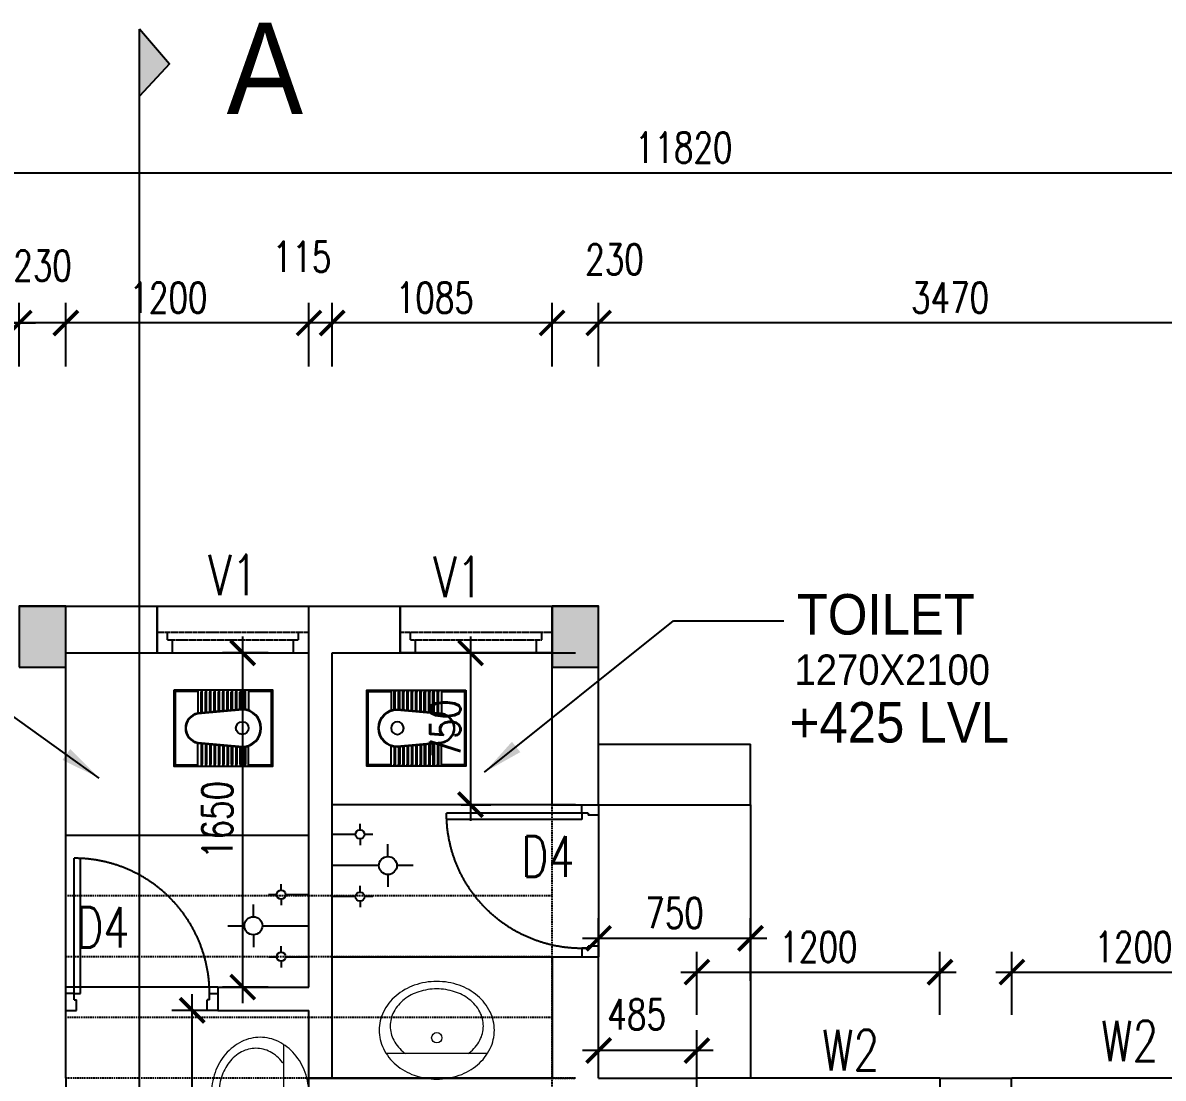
# Model space of a CAD drawing. Header units: millimetres. Extents: x 12977220 to 13113408, y -169657 to -55898.
# Drawn here: x 12982771 to 12988401, y -77145 to -71935 of the extents above; entities that cross this region are included whole.
import ezdxf

# ---------------------------------------------------------------- set-up
doc = ezdxf.new("R2010")
doc.units = ezdxf.units.MM
doc.header["$LTSCALE"] = 3
doc.header["$PDMODE"] = 66
doc.linetypes.add('CENTER2', pattern=[1.125, 0.75, -0.125, 0.125, -0.125])
doc.linetypes.add('HIDDEN', pattern=[0.375, 0.25, -0.125])
doc.layers.add('C4', color=210, linetype='Continuous', lineweight=25)
doc.layers.add('Furnitures', color=8, linetype='Continuous', lineweight=5)
for name, color, linetype in [('CENTER', 40, 'CENTER2'), ('COLUMN NEW', 112, 'Continuous'), ('DIM', 9, 'Continuous'), ('door', 151, 'Continuous'), ('J Text', 6, 'Continuous'), ('Sani', 8, 'Continuous'), ('text', 33, 'Continuous'), ('WAL', 4, 'Continuous'), ('WALL', 7, 'Continuous'), ('WIN', 5, 'Continuous')]:
    doc.layers.add(name, color=color, linetype=linetype)
doc.styles.add('m', font='MICROSS.TTF', dxfattribs={"width": 0.9, "height": 350})
doc.styles.add('RS3', font='romans.shx', dxfattribs={"width": 0.75, "height": 150})
doc.styles.get("Standard").update_dxf_attribs({"font": 'ARIALBD.TTF', "height": 4.5})
doc.dimstyles.new('ISO-25', dxfattribs={"dimtxt": 2.5, "dimasz": 2.5, "dimexe": 1.25, "dimexo": 0.625, "dimtad": 1, "dimtxsty": 'Standard', "dimcen": 2.5, "dimadec": 0, "dimazin": 0, "dimtfac": 1, "dimtmove": 0, "dimatfit": 3, "dimfxl": 1, "dimarcsym": 0})

# ---------------------------------------------------------------- blocks, each defined once
blk = doc.blocks.new('_ARCHTICK')
at = {"color": 0, "linetype": 'ByBlock', "const_width": 0.15}
blk.add_lwpolyline([(-0.5, -0.5), (0.5, 0.5)], dxfattribs=at)
blk = doc.blocks.new('*D20')
at = {"layer": 'Defpoints', "color": 0, "transparency": 16777216}
for p in [(12985383.8, -73416.6), (12985383.8, -73631.3), (12985613.8, -73631.3)]:
    blk.add_point(p, dxfattribs=at)
at = {"layer": 'DIM', "color": 8, "lineweight": -2, "transparency": 16777216}
for p, q in [((12985383.8, -73631.3), (12985383.8, -73316.6)), ((12985613.8, -73631.3), (12985613.8, -73316.6)), ((12985693.8, -73416.6), (12985303.8, -73416.6))]:
    blk.add_line(p, q, dxfattribs=at)
at = {"layer": 'DIM', "color": 8, "lineweight": -2, "transparency": 16777216, "xscale": 120, "yscale": 120, "zscale": 120, "rotation": 180}
blk.add_blockref('_ARCHTICK', (12985383.8, -73416.6), dxfattribs=at)
at = {"layer": 'DIM', "color": 8, "lineweight": -2, "transparency": 16777216, "xscale": 120, "yscale": 120, "zscale": 120}
blk.add_blockref('_ARCHTICK', (12985613.8, -73416.6), dxfattribs=at)
at = {"layer": 'DIM', "color": 6, "transparency": 16777216, "insert": (12985692.2, -73102.6), "char_height": 150, "attachment_point": 5, "style": 'RS3'}
blk.add_mtext('230', dxfattribs=at)
blk = doc.blocks.new('*D21')
at = {"layer": 'Defpoints', "color": 0, "transparency": 16777216}
for p in [(12991943.8, -72675.6), (12980123.8, -73129.1), (12991943.8, -73129.1)]:
    blk.add_point(p, dxfattribs=at)
at = {"layer": 'DIM', "color": 8, "lineweight": -2, "transparency": 16777216}
for p, q in [((12980123.8, -73129.1), (12980123.8, -72575.6)), ((12991943.8, -73129.1), (12991943.8, -72575.6)), ((12980043.8, -72675.6), (12992023.8, -72675.6))]:
    blk.add_line(p, q, dxfattribs=at)
at = {"layer": 'DIM', "color": 8, "lineweight": -2, "transparency": 16777216, "xscale": 120, "yscale": 120, "zscale": 120, "rotation": 180}
blk.add_blockref('_ARCHTICK', (12980123.8, -72675.6), dxfattribs=at)
at = {"layer": 'DIM', "color": 8, "lineweight": -2, "transparency": 16777216, "xscale": 120, "yscale": 120, "zscale": 120}
blk.add_blockref('_ARCHTICK', (12991943.8, -72675.6), dxfattribs=at)
at = {"layer": 'DIM', "color": 6, "transparency": 16777216, "insert": (12986033.8, -72550.6), "char_height": 150, "attachment_point": 5, "style": 'RS3'}
blk.add_mtext('11820', dxfattribs=at)
blk = doc.blocks.new('*D22')
at = {"layer": 'Defpoints', "color": 0, "transparency": 16777216}
for p in [(12982753.8, -73416.6), (12982753.8, -73631.3), (12982983.8, -73631.3)]:
    blk.add_point(p, dxfattribs=at)
at = {"layer": 'DIM', "color": 8, "lineweight": -2, "transparency": 16777216}
for p, q in [((12982753.8, -73631.3), (12982753.8, -73316.6)), ((12982983.8, -73631.3), (12982983.8, -73316.6)), ((12983063.8, -73416.6), (12982673.8, -73416.6))]:
    blk.add_line(p, q, dxfattribs=at)
at = {"layer": 'DIM', "color": 8, "lineweight": -2, "transparency": 16777216, "xscale": 120, "yscale": 120, "zscale": 120, "rotation": 180}
blk.add_blockref('_ARCHTICK', (12982753.8, -73416.6), dxfattribs=at)
at = {"layer": 'DIM', "color": 8, "lineweight": -2, "transparency": 16777216, "xscale": 120, "yscale": 120, "zscale": 120}
blk.add_blockref('_ARCHTICK', (12982983.8, -73416.6), dxfattribs=at)
at = {"layer": 'DIM', "color": 6, "transparency": 16777216, "insert": (12982868.8, -73133.4), "char_height": 150, "attachment_point": 5, "style": 'RS3'}
blk.add_mtext('230', dxfattribs=at)
blk = doc.blocks.new('*D24')
at = {"layer": 'Defpoints', "color": 0, "transparency": 16777216}
for p in [(12980353.8, -73261.6), (12982753.8, -73416.6), (12982753.8, -73631.3)]:
    blk.add_point(p, dxfattribs=at)
at = {"layer": 'DIM', "color": 8, "lineweight": -2, "transparency": 16777216}
for p, q in [((12980353.8, -73261.6), (12980353.8, -73516.6)), ((12982753.8, -73631.3), (12982753.8, -73316.6)), ((12980273.8, -73416.6), (12982833.8, -73416.6))]:
    blk.add_line(p, q, dxfattribs=at)
at = {"layer": 'DIM', "color": 8, "lineweight": -2, "transparency": 16777216, "xscale": 120, "yscale": 120, "zscale": 120, "rotation": 180}
blk.add_blockref('_ARCHTICK', (12980353.8, -73416.6), dxfattribs=at)
at = {"layer": 'DIM', "color": 8, "lineweight": -2, "transparency": 16777216, "xscale": 120, "yscale": 120, "zscale": 120}
blk.add_blockref('_ARCHTICK', (12982753.8, -73416.6), dxfattribs=at)
at = {"layer": 'DIM', "color": 6, "transparency": 16777216, "insert": (12981553.8, -73291.6), "char_height": 150, "attachment_point": 5, "style": 'RS3'}
blk.add_mtext('2400', dxfattribs=at)
blk = doc.blocks.new('*D27')
at = {"layer": 'Defpoints', "color": 0, "transparency": 16777216}
for p in [(12985613.8, -73416.6), (12985613.8, -73631.3), (12989083.8, -73631.3)]:
    blk.add_point(p, dxfattribs=at)
at = {"layer": 'DIM', "color": 8, "lineweight": -2, "transparency": 16777216}
for p, q in [((12985613.8, -73631.3), (12985613.8, -73316.6)), ((12989083.8, -73631.3), (12989083.8, -73316.6)), ((12989163.8, -73416.6), (12985533.8, -73416.6))]:
    blk.add_line(p, q, dxfattribs=at)
at = {"layer": 'DIM', "color": 8, "lineweight": -2, "transparency": 16777216, "xscale": 120, "yscale": 120, "zscale": 120, "rotation": 180}
blk.add_blockref('_ARCHTICK', (12985613.8, -73416.6), dxfattribs=at)
at = {"layer": 'DIM', "color": 8, "lineweight": -2, "transparency": 16777216, "xscale": 120, "yscale": 120, "zscale": 120}
blk.add_blockref('_ARCHTICK', (12989083.8, -73416.6), dxfattribs=at)
at = {"layer": 'DIM', "color": 6, "transparency": 16777216, "insert": (12987348.8, -73291.6), "char_height": 150, "attachment_point": 5, "style": 'RS3'}
blk.add_mtext('3470', dxfattribs=at)
blk = doc.blocks.new('s')
at = {"layer": 'Sani'}
for p, q in [((0, 15.66), (0, 12.47)), ((-1.74, 10.74), (-4.13, 10.74)), ((0, 9), (0, 7.8)), ((0, 9), (0, 0)), ((1.74, 10.74), (4.13, 10.74)), ((-6, 7.83), (-6, 6.24)), ((6, 7.83), (6, 6.24)), ((-6.87, 5.37), (-8.06, 5.37)), ((-6, 4.5), (-6, 3.9)), ((-6, 4.5), (-6, 0)), ((-5.13, 5.37), (-3.94, 5.37)), ((5.13, 5.37), (3.94, 5.37)), ((6, 4.5), (6, 0)), ((6, 4.5), (6, 3.9)), ((6.87, 5.37), (8.06, 5.37))]:
    blk.add_line(p, q, dxfattribs=at)
for centre, radius in [((0, 10.74), 1.74), ((-6, 5.37), 0.869), ((6, 5.37), 0.869)]:
    blk.add_circle(centre, radius, dxfattribs=at)
blk = doc.blocks.new('A$C27713A6C')
at = {"layer": 'Furnitures', "lineweight": 0}
blk.add_line((-9.76, -4.93), (9.76, -4.93), dxfattribs=at)
blk.add_circle((0, -8), 1, dxfattribs=at)
for centre, radius, start, end in [((0, -13.08), 13.08, 90, 109.3606), ((0, -13.08), 13.08, 70.6394, 90), ((-0.63, -11.3), 11.19, 109.3606, 130.3084), ((0.63, -11.3), 11.19, 49.6916, 70.6394), ((-1.59, -10.16), 9.7, 130.3084, 153.9747), ((1.59, -10.16), 9.7, 26.0253, 49.6916), ((-3.08, -9.44), 8.05, 153.9747, 180), ((-1.65, -11.07), 7.56, 127.6894, 151.8027), ((-0.65, -12.36), 9.19, 126.0828, 127.6894), ((0.65, -12.36), 9.19, 52.3106, 53.9172), ((1.65, -11.07), 7.56, 28.1973, 52.3106), ((3.08, -9.44), 8.05, 0, 26.0253), ((-3.18, -10.25), 5.82, 151.8027, 180), ((3.18, -10.25), 5.82, 0, 28.1973), ((-3.08, -9.44), 8.05, 180, 206.0253), ((-3.18, -10.25), 5.82, 180, 208.1973), ((3.18, -10.25), 5.82, 331.8027, 0), ((3.08, -9.44), 8.05, 333.9747, 0), ((-1.59, -8.71), 9.7, 206.0253, 229.6916), ((-1.65, -9.43), 7.56, 208.1973, 232.3106), ((1.65, -9.43), 7.56, 307.6894, 331.8027), ((1.59, -8.71), 9.7, 310.3084, 333.9747), ((-0.65, -8.14), 9.19, 232.3106, 252.2544), ((0.65, -8.14), 9.19, 287.7456, 307.6894), ((-0.63, -7.58), 11.19, 229.6916, 250.6394), ((0, -6.11), 11.32, 252.2544, 270), ((0, -6.11), 11.32, 270, 287.7456), ((0.63, -7.58), 11.19, 289.3606, 310.3084), ((0, -5.79), 13.08, 250.6394, 270), ((0, -5.79), 13.08, 270, 289.3606)]:
    blk.add_arc(centre, radius, start, end, dxfattribs=at)
at = {"layer": 'Furnitures', "lineweight": 0, "flags": 9}
for tag, p in [('FU_COLD', (0, 0)), ('FU_HOT', (0, -0.02)), ('FU_WASTE', (0, -0.05)), ('FU_TOTAL', (0, -0.07)), ('FIXT_CODE', (0, -0.1))]:
    blk.add_attdef(tag, p, '', height=0.01, dxfattribs=at)
blk = doc.blocks.new('wc')
at = {"layer": 'Sani'}
for p, q in [((-1.25, 7.5), (-1.25, 3.54)), ((8.75, 7.5), (8.75, 2.95)), ((-1.25, -7.5), (-1.25, -3.54)), ((8.75, -7.5), (8.75, -2.95))]:
    blk.add_line(p, q, dxfattribs=at)
at = {"layer": 'Sani', "color": 250}
for p, q in [((-0.65, 3.69), (-0.65, 7.13)), ((-0.4, 3.73), (-0.4, 7.13)), ((0.21, 3.73), (0.21, 7.13)), ((0.46, 3.71), (0.46, 7.13)), ((1.06, 3.65), (1.06, 7.13)), ((1.31, 3.63), (1.31, 7.13)), ((1.92, 3.58), (1.92, 7.13)), ((2.17, 3.55), (2.17, 7.13)), ((2.77, 3.5), (2.77, 7.13)), ((3.02, 3.48), (3.02, 7.13)), ((3.62, 3.42), (3.62, 7.13)), ((3.87, 3.4), (3.87, 7.13)), ((4.48, 3.34), (4.48, 7.13)), ((4.73, 3.32), (4.73, 7.13)), ((5.33, 3.27), (5.33, 7.13)), ((5.58, 3.24), (5.58, 7.13)), ((6.19, 3.19), (6.19, 7.13)), ((6.44, 3.16), (6.44, 7.13)), ((7.04, 3.11), (7.04, 7.13)), ((7.29, 3.09), (7.29, 7.13)), ((7.9, 3.03), (7.9, 7.13)), ((8.15, 3.01), (8.15, 7.13)), ((-0.65, -3.69), (-0.65, -7.12)), ((-0.4, -3.73), (-0.4, -7.12)), ((0.21, -3.73), (0.21, -7.12)), ((0.46, -3.71), (0.46, -7.12)), ((1.06, -3.65), (1.06, -7.12)), ((1.31, -3.63), (1.31, -7.12)), ((1.92, -3.58), (1.92, -7.12)), ((2.17, -3.55), (2.17, -7.12)), ((2.77, -3.5), (2.77, -7.12)), ((3.02, -3.48), (3.02, -7.12)), ((3.62, -3.42), (3.62, -7.12)), ((3.87, -3.4), (3.87, -7.12)), ((4.48, -3.34), (4.48, -7.12)), ((4.73, -3.32), (4.73, -7.12)), ((5.33, -3.27), (5.33, -7.12)), ((5.58, -3.24), (5.58, -7.12)), ((6.19, -3.19), (6.19, -7.12)), ((6.44, -3.16), (6.44, -7.12)), ((7.04, -3.11), (7.04, -7.12)), ((7.29, -3.09), (7.29, -7.12)), ((7.9, -3.03), (7.9, -7.12)), ((8.15, -3.01), (8.15, -7.12))]:
    blk.add_line(p, q, dxfattribs=at)
at = {"layer": 'Sani'}
blk.add_lwpolyline([(13.5, -7.5), (13.5, 7.5), (-6, 7.5), (-6, -7.5)], close=True, dxfattribs=at)
for points in [[(-1.25, 7.25), (-5.75, 7.25), (-5.75, -7.25), (-1.25, -7.25)], [(8.75, -7.25), (13.25, -7.25), (13.25, 7.25), (8.75, 7.25)]]:
    blk.add_lwpolyline(points, dxfattribs=at)
for points in [[(0, -3.75), (8.79, -2.95, 0.833333), (8.79, 2.95), (0, 3.75, 1)], [(-0.01, -3.62), (8.77, -2.83, 0.831682), (8.77, 2.83), (-0.01, 3.62, 0.99845)]]:
    blk.add_lwpolyline(points, format="xyb", close=True, dxfattribs=at)
blk.add_circle((0, 0), 1.25, dxfattribs=at)
at = {"layer": 'Sani', "color": 250}
for centre, start, end in [((-0.52, 7.13), 0, 180), ((0.33, 7.13), 0, 180), ((1.19, 7.13), 0, 180), ((2.04, 7.13), 0, 180), ((2.9, 7.13), 0, 180), ((3.75, 7.13), 0, 180), ((4.6, 7.13), 0, 180), ((5.46, 7.13), 0, 180), ((6.31, 7.13), 0, 180), ((7.17, 7.13), 0, 180), ((8.02, 7.13), 0, 180), ((-0.52, -7.12), 180, 0), ((0.33, -7.12), 180, 0), ((1.19, -7.12), 180, 0), ((2.04, -7.12), 180, 0), ((2.9, -7.12), 180, 0), ((3.75, -7.12), 180, 0), ((4.6, -7.12), 180, 0), ((5.46, -7.12), 180, 0), ((6.31, -7.12), 180, 0), ((7.17, -7.12), 180, 0), ((8.02, -7.12), 180, 0)]:
    blk.add_arc(centre, 0.125, start, end, dxfattribs=at)
blk = doc.blocks.new('*D32')
at = {"layer": 'Defpoints', "color": 0, "transparency": 16777216}
for p in [(12984298.8, -73416.6), (12984298.8, -73631.3), (12985383.8, -73631.3)]:
    blk.add_point(p, dxfattribs=at)
at = {"layer": 'DIM', "color": 8, "lineweight": -2, "transparency": 16777216}
for p, q in [((12984298.8, -73631.3), (12984298.8, -73316.6)), ((12985383.8, -73631.3), (12985383.8, -73316.6)), ((12985463.8, -73416.6), (12984218.8, -73416.6))]:
    blk.add_line(p, q, dxfattribs=at)
at = {"layer": 'DIM', "color": 8, "lineweight": -2, "transparency": 16777216, "xscale": 120, "yscale": 120, "zscale": 120, "rotation": 180}
blk.add_blockref('_ARCHTICK', (12984298.8, -73416.6), dxfattribs=at)
at = {"layer": 'DIM', "color": 8, "lineweight": -2, "transparency": 16777216, "xscale": 120, "yscale": 120, "zscale": 120}
blk.add_blockref('_ARCHTICK', (12985383.8, -73416.6), dxfattribs=at)
at = {"layer": 'DIM', "color": 6, "transparency": 16777216, "insert": (12984805, -73291.6), "char_height": 150, "attachment_point": 5, "style": 'RS3'}
blk.add_mtext('1085', dxfattribs=at)
blk = doc.blocks.new('*D33')
at = {"layer": 'Defpoints', "color": 0, "transparency": 16777216}
for p in [(12982983.8, -73416.6), (12982983.8, -73631.3), (12984183.8, -73631.3)]:
    blk.add_point(p, dxfattribs=at)
at = {"layer": 'DIM', "color": 8, "lineweight": -2, "transparency": 16777216}
for p, q in [((12982983.8, -73631.3), (12982983.8, -73316.6)), ((12984183.8, -73631.3), (12984183.8, -73316.6)), ((12984263.8, -73416.6), (12982903.8, -73416.6))]:
    blk.add_line(p, q, dxfattribs=at)
at = {"layer": 'DIM', "color": 8, "lineweight": -2, "transparency": 16777216, "xscale": 120, "yscale": 120, "zscale": 120, "rotation": 180}
blk.add_blockref('_ARCHTICK', (12982983.8, -73416.6), dxfattribs=at)
at = {"layer": 'DIM', "color": 8, "lineweight": -2, "transparency": 16777216, "xscale": 120, "yscale": 120, "zscale": 120}
blk.add_blockref('_ARCHTICK', (12984183.8, -73416.6), dxfattribs=at)
at = {"layer": 'DIM', "color": 6, "transparency": 16777216, "insert": (12983490, -73291.6), "char_height": 150, "attachment_point": 5, "style": 'RS3'}
blk.add_mtext('1200', dxfattribs=at)
blk = doc.blocks.new('*D34')
at = {"layer": 'Defpoints', "color": 0, "transparency": 16777216}
for p in [(12984934.4, -75045.3), (12984934.4, -75795.3), (12984981.4, -75795.3)]:
    blk.add_point(p, dxfattribs=at)
at = {"layer": 'WALL', "color": 8, "lineweight": -2, "transparency": 16777216}
for p, q in [((12984981.4, -74965.3), (12984981.4, -75875.3)), ((12984934.4, -75045.3), (12985081.4, -75045.3)), ((12984934.4, -75795.3), (12985081.4, -75795.3))]:
    blk.add_line(p, q, dxfattribs=at)
at = {"layer": 'WALL', "color": 8, "lineweight": -2, "transparency": 16777216, "xscale": 120, "yscale": 120, "zscale": 120}
for p, rotation in [((12984981.4, -75045.3), 90), ((12984981.4, -75795.3), 270)]:
    blk.add_blockref('_ARCHTICK', p, dxfattribs=dict(at, rotation=rotation))
at = {"layer": 'WALL', "color": 6, "transparency": 16777216, "insert": (12984856.4, -75420.3), "char_height": 150, "attachment_point": 5, "rotation": 90, "style": 'RS3'}
blk.add_mtext('750', dxfattribs=at)
blk = doc.blocks.new('*D35')
at = {"layer": 'Defpoints', "color": 0, "transparency": 16777216}
for p in [(12983607.2, -76810.3), (12983733.8, -76810.3), (12983733.8, -78310.3)]:
    blk.add_point(p, dxfattribs=at)
at = {"layer": 'WALL', "color": 8, "lineweight": -2, "transparency": 16777216}
for p, q in [((12983607.2, -78390.3), (12983607.2, -76730.3)), ((12983733.8, -76810.3), (12983507.2, -76810.3)), ((12983733.8, -78310.3), (12983507.2, -78310.3))]:
    blk.add_line(p, q, dxfattribs=at)
at = {"layer": 'WALL', "color": 8, "lineweight": -2, "transparency": 16777216, "xscale": 120, "yscale": 120, "zscale": 120}
for p, rotation in [((12983607.2, -76810.3), 90), ((12983607.2, -78310.3), 270)]:
    blk.add_blockref('_ARCHTICK', p, dxfattribs=dict(at, rotation=rotation))
at = {"layer": 'WALL', "color": 6, "transparency": 16777216, "insert": (12983482.2, -77560.3), "char_height": 150, "attachment_point": 5, "rotation": 90, "style": 'RS3'}
blk.add_mtext('1500', dxfattribs=at)
blk = doc.blocks.new('*D36')
at = {"layer": 'Defpoints', "color": 0, "transparency": 16777216}
for p in [(12983856.7, -75045.3), (12983983.2, -75045.3), (12983983.2, -76695.3)]:
    blk.add_point(p, dxfattribs=at)
at = {"layer": 'WALL', "color": 8, "lineweight": -2, "transparency": 16777216}
for p, q in [((12983856.7, -76775.3), (12983856.7, -74965.3)), ((12983983.2, -75045.3), (12983756.7, -75045.3)), ((12983983.2, -76695.3), (12983756.7, -76695.3))]:
    blk.add_line(p, q, dxfattribs=at)
at = {"layer": 'WALL', "color": 8, "lineweight": -2, "transparency": 16777216, "xscale": 120, "yscale": 120, "zscale": 120}
for p, rotation in [((12983856.7, -75045.3), 90), ((12983856.7, -76695.3), 270)]:
    blk.add_blockref('_ARCHTICK', p, dxfattribs=dict(at, rotation=rotation))
at = {"layer": 'WALL', "color": 6, "transparency": 16777216, "insert": (12983731.7, -75870.3), "char_height": 150, "attachment_point": 5, "rotation": 90, "style": 'RS3'}
blk.add_mtext('1650', dxfattribs=at)
blk = doc.blocks.new('*D38')
at = {"layer": 'Defpoints', "color": 0, "transparency": 16777216}
for p in [(12988853.8, -76621.9), (12987653.8, -76832.6), (12988853.8, -76832.6)]:
    blk.add_point(p, dxfattribs=at)
at = {"layer": 'DIM', "color": 8, "lineweight": -2, "transparency": 16777216}
for p, q in [((12987653.8, -76832.6), (12987653.8, -76521.9)), ((12988853.8, -76832.6), (12988853.8, -76521.9)), ((12987573.8, -76621.9), (12988933.8, -76621.9))]:
    blk.add_line(p, q, dxfattribs=at)
at = {"layer": 'DIM', "color": 8, "lineweight": -2, "transparency": 16777216, "xscale": 120, "yscale": 120, "zscale": 120, "rotation": 180}
blk.add_blockref('_ARCHTICK', (12987653.8, -76621.9), dxfattribs=at)
at = {"layer": 'DIM', "color": 8, "lineweight": -2, "transparency": 16777216, "xscale": 120, "yscale": 120, "zscale": 120}
blk.add_blockref('_ARCHTICK', (12988853.8, -76621.9), dxfattribs=at)
at = {"layer": 'DIM', "color": 6, "transparency": 16777216, "insert": (12988253.8, -76496.9), "char_height": 150, "attachment_point": 5, "style": 'RS3'}
blk.add_mtext('1200', dxfattribs=at)
blk = doc.blocks.new('*D39')
at = {"layer": 'Defpoints', "color": 0, "transparency": 16777216}
for p in [(12987298.8, -76621.9), (12986098.8, -76832.6), (12987298.8, -76832.6)]:
    blk.add_point(p, dxfattribs=at)
at = {"layer": 'DIM', "color": 8, "lineweight": -2, "transparency": 16777216}
for p, q in [((12986098.8, -76832.6), (12986098.8, -76521.9)), ((12987298.8, -76832.6), (12987298.8, -76521.9)), ((12986018.8, -76621.9), (12987378.8, -76621.9))]:
    blk.add_line(p, q, dxfattribs=at)
at = {"layer": 'DIM', "color": 8, "lineweight": -2, "transparency": 16777216, "xscale": 120, "yscale": 120, "zscale": 120, "rotation": 180}
blk.add_blockref('_ARCHTICK', (12986098.8, -76621.9), dxfattribs=at)
at = {"layer": 'DIM', "color": 8, "lineweight": -2, "transparency": 16777216, "xscale": 120, "yscale": 120, "zscale": 120}
blk.add_blockref('_ARCHTICK', (12987298.8, -76621.9), dxfattribs=at)
at = {"layer": 'DIM', "color": 6, "transparency": 16777216, "insert": (12986698.8, -76496.9), "char_height": 150, "attachment_point": 5, "style": 'RS3'}
blk.add_mtext('1200', dxfattribs=at)
blk = doc.blocks.new('*D40')
at = {"layer": 'Defpoints', "color": 0, "transparency": 16777216}
for p in [(12986363.8, -76454.6), (12985613.8, -76665.3), (12986363.8, -76665.3)]:
    blk.add_point(p, dxfattribs=at)
at = {"layer": 'DIM', "color": 8, "lineweight": -2, "transparency": 16777216}
for p, q in [((12985613.8, -76665.3), (12985613.8, -76354.6)), ((12986363.8, -76665.3), (12986363.8, -76354.6)), ((12985533.8, -76454.6), (12986443.8, -76454.6))]:
    blk.add_line(p, q, dxfattribs=at)
at = {"layer": 'DIM', "color": 8, "lineweight": -2, "transparency": 16777216, "xscale": 120, "yscale": 120, "zscale": 120, "rotation": 180}
blk.add_blockref('_ARCHTICK', (12985613.8, -76454.6), dxfattribs=at)
at = {"layer": 'DIM', "color": 8, "lineweight": -2, "transparency": 16777216, "xscale": 120, "yscale": 120, "zscale": 120}
blk.add_blockref('_ARCHTICK', (12986363.8, -76454.6), dxfattribs=at)
at = {"layer": 'DIM', "color": 6, "transparency": 16777216, "insert": (12985988.8, -76329.6), "char_height": 150, "attachment_point": 5, "style": 'RS3'}
blk.add_mtext('750', dxfattribs=at)
blk = doc.blocks.new('*D140')
at = {"layer": 'Defpoints', "color": 0, "transparency": 16777216}
for p in [(12984183.8, -73416.6), (12984183.8, -73631.3), (12984298.8, -73631.3)]:
    blk.add_point(p, dxfattribs=at)
at = {"layer": 'DIM', "color": 8, "lineweight": -2, "transparency": 16777216}
for p, q in [((12984183.8, -73631.3), (12984183.8, -73316.6)), ((12984298.8, -73631.3), (12984298.8, -73316.6)), ((12984378.8, -73416.6), (12984103.8, -73416.6))]:
    blk.add_line(p, q, dxfattribs=at)
at = {"layer": 'DIM', "color": 8, "lineweight": -2, "transparency": 16777216, "xscale": 120, "yscale": 120, "zscale": 120, "rotation": 180}
blk.add_blockref('_ARCHTICK', (12984183.8, -73416.6), dxfattribs=at)
at = {"layer": 'DIM', "color": 8, "lineweight": -2, "transparency": 16777216, "xscale": 120, "yscale": 120, "zscale": 120}
blk.add_blockref('_ARCHTICK', (12984298.8, -73416.6), dxfattribs=at)
at = {"layer": 'DIM', "color": 6, "transparency": 16777216, "insert": (12984149.9, -73089.8), "char_height": 150, "attachment_point": 5, "style": 'RS3'}
blk.add_mtext('115', dxfattribs=at)
blk = doc.blocks.new('D4')
at = {"layer": 'WIN'}
for p, q in [((2, 4), (2, 36.04)), ((3.5, 4), (3.5, 36)), ((2, 4), (0, 4)), ((2, 2.5), (2, 4)), ((2, 4), (3.5, 4)), ((34, 4), (36, 4)), ((34, 2.5), (34, 4)), ((0, 0), (2.5, 0)), ((2, 2.5), (2.5, 2.5)), ((2.5, 0), (2.5, 2.5)), ((34, 2.5), (33.5, 2.5)), ((33.5, 0), (33.5, 2.5)), ((36, 0), (33.5, 0))]:
    blk.add_line(p, q, dxfattribs=at)
at = {"layer": 'WIN', "linetype": 'HIDDEN', "ltscale": 400}
blk.add_arc((2, 4), 32.04, 357.3162, 90, dxfattribs=at)
blk = doc.blocks.new('*D230')
at = {"layer": 'Defpoints', "color": 0, "transparency": 16777216}
for p in [(12985613.8, -77008.8), (12985613.8, -77145.3), (12986098.8, -77145.3)]:
    blk.add_point(p, dxfattribs=at)
at = {"layer": 'DIM', "color": 8, "lineweight": -2, "transparency": 16777216}
for p, q in [((12985613.8, -77145.3), (12985613.8, -76908.8)), ((12986098.8, -77145.3), (12986098.8, -76908.8)), ((12986178.8, -77008.8), (12985533.8, -77008.8))]:
    blk.add_line(p, q, dxfattribs=at)
at = {"layer": 'DIM', "color": 8, "lineweight": -2, "transparency": 16777216, "xscale": 120, "yscale": 120, "zscale": 120}
for p, rotation in [((12985613.8, -77008.8), 180.0000000000138), ((12986098.8, -77008.8), 1.374900193695794e-11)]:
    blk.add_blockref('_ARCHTICK', p, dxfattribs=dict(at, rotation=rotation))
at = {"layer": 'DIM', "color": 6, "transparency": 16777216, "insert": (12985801.7, -76830.4), "char_height": 150, "attachment_point": 5, "style": 'RS3'}
blk.add_mtext('485', dxfattribs=at)
blk = doc.blocks.new('C1 NEW')
at = {"layer": 'COLUMN NEW', "ltscale": 0.15}
for points in [[(115, 150), (-115, 150), (0, 0)], [(0, 0), (-115, 150), (-115, -150)], [(115, 150), (0, 0), (115, -150)], [(0, 0), (-115, -150), (115, -150)]]:
    blk.add_hatch(color=6, dxfattribs=at).paths.add_polyline_path(points)
at = {"layer": 'COLUMN NEW', "color": 6, "ltscale": 0.15}
blk.add_lwpolyline([(-115, -150), (115, -150), (115, 150), (-115, 150)], close=True, dxfattribs=at)

msp = doc.modelspace()

# ---------------------------------------------------------------- hatches: boundary and pattern name
at = {"ltscale": 0.15}
msp.add_hatch(color=5, dxfattribs=at).paths.add_polyline_path([(12983346.7, -71964.4), (12983346.7, -72296.1), (12983495.4, -72137.2)])

# ---------------------------------------------------------------- linework, layer by layer
at = {"layer": 'C4', "ltscale": 0.15}
for p, q in [((12983433.8, -75045.3), (12983433.8, -74815.3)), ((12983433.8, -75045.3), (12983433.8, -74815.3)), ((12984183.8, -75045.3), (12984183.8, -74815.3)), ((12984633.8, -75045.3), (12984633.8, -74815.3)), ((12985383.8, -75045.3), (12985383.8, -74815.3))]:
    msp.add_line(p, q, dxfattribs=at)
at = {"layer": 'CENTER', "color": 2}
msp.add_line((12983346.7, -83466.3), (12983346.7, -71964.4), dxfattribs=at)
at = {"layer": 'door'}
for p, q in [((12982753.8, -74815.3), (12983433.8, -74815.3)), ((12983433.8, -74815.3), (12983433.8, -75045.3)), ((12983433.8, -74815.3), (12983433.8, -75045.3)), ((12983433.8, -74815.3), (12983433.8, -75045.3)), ((12983433.8, -75045.3), (12983433.8, -74815.3)), ((12983433.8, -75045.3), (12983433.8, -74815.3)), ((12983433.8, -75045.3), (12983433.8, -74815.3)), ((12983433.8, -75045.3), (12983433.8, -74815.3)), ((12983433.8, -75045.3), (12983433.8, -74815.3)), ((12983433.8, -75045.3), (12983433.8, -74815.3)), ((12984183.8, -74815.3), (12984633.8, -74815.3)), ((12984183.8, -75045.3), (12984183.8, -74815.3)), ((12984633.8, -74815.3), (12984633.8, -75045.3)), ((12984633.8, -74815.3), (12984633.8, -75045.3)), ((12984633.8, -75045.3), (12984633.8, -74815.3)), ((12984633.8, -75045.3), (12984633.8, -74815.3)), ((12984633.8, -75045.3), (12984633.8, -74815.3)), ((12984633.8, -75045.3), (12984633.8, -74815.3)), ((12984633.8, -75045.3), (12984633.8, -74815.3)), ((12984633.8, -75045.3), (12984633.8, -74815.3)), ((12985383.8, -74815.3), (12985613.8, -74815.3)), ((12985383.8, -75045.3), (12985383.8, -74815.3)), ((12985383.8, -75045.3), (12985383.8, -74815.3)), ((12985383.8, -74815.3), (12985383.8, -75045.3)), ((12985383.8, -74815.3), (12985383.8, -74815.3)), ((12985383.8, -74815.3), (12985383.8, -75045.3)), ((12985383.8, -74815.3), (12985383.8, -74815.3)), ((12985383.8, -74815.3), (12985383.8, -75045.3)), ((12985383.8, -75045.3), (12985383.8, -74815.3)), ((12985383.8, -75045.3), (12985383.8, -74815.3)), ((12985383.8, -75045.3), (12985383.8, -74815.3)), ((12985613.8, -75795.3), (12985613.8, -74815.3)), ((12982983.8, -75045.3), (12983433.8, -75045.3)), ((12982983.8, -77145.3), (12982983.8, -75045.3)), ((12984183.8, -76695.3), (12984183.8, -75045.3)), ((12984298.8, -75045.3), (12984633.8, -75045.3)), ((12984298.8, -77145.3), (12984298.8, -75045.3)), ((12985383.8, -75045.3), (12985498.8, -75045.3)), ((12985383.8, -75795.3), (12985383.8, -75045.3)), ((12985383.8, -75795.3), (12985613.8, -75795.3)), ((12985498.8, -75795.3), (12985613.8, -75795.3)), ((12985383.8, -76545.3), (12985383.8, -77145.3)), ((12985383.8, -76545.3), (12985613.8, -76545.3)), ((12985613.8, -77145.3), (12985613.8, -76545.3)), ((12983733.8, -76695.3), (12984183.8, -76695.3)), ((12983733.8, -76695.3), (12983733.8, -76810.3)), ((12983733.8, -76810.3), (12984183.8, -76810.3)), ((12984183.8, -77375.3), (12984183.8, -76810.3)), ((12982983.8, -77145.3), (12982983.8, -77145.3)), ((12982983.8, -77145.3), (12982983.8, -79145.3)), ((12984183.8, -77145.3), (12985383.8, -77145.3)), ((12985613.8, -77145.3), (12986098.8, -77145.3)), ((12986098.8, -77145.3), (12986098.8, -77145.3)), ((12986098.8, -77375.3), (12986098.8, -77145.3)), ((12987298.8, -77145.3), (12987651.9, -77145.3)), ((12987298.8, -77145.3), (12987298.8, -77375.3)), ((12987651.9, -77145.3), (12987651.9, -77145.3)), ((12987651.9, -77375.3), (12987651.9, -77145.3)), ((12987653.8, -77145.3), (12987653.8, -77145.3))]:
    msp.add_line(p, q, dxfattribs=at)
at = {"layer": 'J Text', "color": 1, "ltscale": 0.15}
for p, q in [((12983433.8, -75045.3), (12983433.8, -74815.3)), ((12983433.8, -75045.3), (12983433.8, -74815.3)), ((12984633.8, -75045.3), (12984633.8, -74815.3)), ((12984633.8, -75045.3), (12984633.8, -74815.3)), ((12985383.8, -75045.3), (12985383.8, -74815.3)), ((12985383.8, -75045.3), (12985383.8, -74815.3))]:
    msp.add_line(p, q, dxfattribs=at)
at = {"layer": 'WALL', "color": 5, "linetype": 'HIDDEN', "ltscale": 10}
for p, q in [((12982983.8, -77145.3), (12982983.8, -75045.3)), ((12985383.8, -76568.9), (12985383.8, -75045.3)), ((12985383.8, -76245.3), (12982983.8, -76245.3)), ((12984183.8, -76545.8), (12982983.8, -76545.8)), ((12985383.8, -76545.3), (12984183.8, -76545.3)), ((12985383.8, -77375.3), (12985383.8, -76568.9)), ((12985383.8, -76845.3), (12982983.8, -76845.3)), ((12984183.8, -77145.3), (12982983.8, -77145.3)), ((12984183.8, -77145.3), (12985498.8, -77145.3)), ((12985498.8, -77145.3), (12984183.8, -77145.3)), ((12985383.8, -77145.3), (12984183.8, -77145.3))]:
    msp.add_line(p, q, dxfattribs=at)
at = {"layer": 'WALL', "color": 5, "ltscale": 0.15}
for p, q in [((12985613.8, -75495.3), (12986363.8, -75495.3)), ((12986363.8, -75795.3), (12986363.8, -75495.3)), ((12985498.8, -75795.3), (12984298.8, -75795.3)), ((12985613.8, -75795.3), (12986363.8, -75795.3)), ((12985613.8, -75795.3), (12985613.8, -76545.3)), ((12986363.8, -75795.3), (12986363.8, -77145.3)), ((12982983.8, -75945.3), (12984183.8, -75945.3)), ((12984298.8, -76545.3), (12985383.8, -76545.3)), ((12983733.8, -76695.3), (12982983.8, -76695.3))]:
    msp.add_line(p, q, dxfattribs=at)
at = {"layer": 'WALL'}
msp.add_lwpolyline([(12983346.7, -71964.4), (12983495.4, -72137.2), (12983346.7, -72296.1)], dxfattribs=at)
at = {"layer": 'WIN'}
for p, q in [((12983433.8, -74815.3), (12984183.8, -74815.3)), ((12984633.8, -74815.3), (12985383.8, -74815.3)), ((12984633.8, -74815.3), (12985383.8, -74815.3)), ((12983484.9, -74981.4), (12983484.9, -74943.1)), ((12983510.4, -75045.3), (12983510.4, -74981.4)), ((12984107.1, -75045.3), (12984107.1, -74981.4)), ((12984132.6, -74981.4), (12984132.6, -74943.1)), ((12984684.9, -74981.4), (12984684.9, -74943.1)), ((12984710.4, -75045.3), (12984710.4, -74981.4)), ((12985307.1, -75045.3), (12985307.1, -74981.4)), ((12985332.6, -74981.4), (12985332.6, -74943.1)), ((12983433.8, -75045.3), (12984183.8, -75045.3)), ((12985383.8, -75045.3), (12984633.8, -75045.3)), ((12984633.8, -75045.3), (12985383.8, -75045.3)), ((12987298.8, -77145.3), (12986098.8, -77145.3)), ((12988853.8, -77145.3), (12987653.8, -77145.3))]:
    msp.add_line(p, q, dxfattribs=at)
at = {"layer": 'WIN', "linetype": 'HIDDEN', "ltscale": 5}
for p, q in [((12983433.8, -74943.1), (12984183.8, -74943.1)), ((12983484.9, -74981.4), (12984132.6, -74981.4)), ((12983484.9, -74981.4), (12984132.6, -74981.4)), ((12984633.8, -74943.1), (12985383.8, -74943.1)), ((12984684.9, -74981.4), (12985332.6, -74981.4))]:
    msp.add_line(p, q, dxfattribs=at)

# ---------------------------------------------------------------- block references
at = {"layer": 'COLUMN NEW'}
for p in [(12982868.8, -74965.3), (12985498.8, -74965.3)]:
    msp.add_blockref('C1 NEW', p, dxfattribs=at)
at = {"layer": 'door', "xscale": -20.83333333348855, "yscale": 20.83333333511837, "zscale": 20.83333333451602, "rotation": 90}
msp.add_blockref('D4', (12985613.8, -75795.3), dxfattribs=at)
at = {"layer": 'door', "xscale": 20.83333333395422, "yscale": 20.83333333511837, "zscale": 20.83333333451602}
msp.add_blockref('D4', (12982983.8, -76810.3), dxfattribs=at)
at = {"layer": 'Sani', "ltscale": 0.5, "yscale": 25, "zscale": 25, "rotation": 180}
for p, xscale in [((12983854.8, -75417), 25), ((12984620.1, -75417), -25)]:
    msp.add_blockref('wc', p, dxfattribs=dict(at, xscale=xscale))
at = {"layer": 'WAL', "xscale": 25.55555555596948, "yscale": 25.55555555596948, "zscale": 25.55555555596948}
for p, rotation in [((12984298.8, -76095.3), 270), ((12984183.8, -76392.5), 90)]:
    msp.add_blockref('s', p, dxfattribs=dict(at, rotation=rotation))
at = {"layer": 'WIN', "xscale": 25.55555555596948, "yscale": 25.55555555596948, "zscale": 25.55555555555556}
for p, rotation in [((12984814.8, -77149.9), 180), ((12984183.8, -77227.7), 270)]:
    msp.add_blockref('A$C27713A6C', p, dxfattribs=dict(at, rotation=rotation))

# ---------------------------------------------------------------- texts
at = {"layer": 'text'}
for s, height, style, width, p in [('A', 450, 'm', 0.9, (12983777.4, -72384.6)), ('V1', 200, 'RS3', 0.75, (12983686.6, -74760.9)), ('V1', 200, 'RS3', 0.75, (12984797.7, -74770.2)), ('TOILET', 200, 'm', 0.9, (12986591.5, -74955.1)), ('1270X2100', 150, 'm', 0.9, (12986581, -75203.4)), ('+425 LVL', 200, 'm', 0.9, (12986556.7, -75488.1)), ('D4', 200, 'RS3', 0.75, (12985231.4, -76150.4)), ('D4', 200, 'RS3', 0.75, (12983033.8, -76500.4)), ('W2', 200, 'RS3', 0.75, (12988094.7, -77061.5)), ('W2', 200, 'RS3', 0.75, (12986717.2, -77106.5))]:
    msp.add_text(s, height=height, dxfattribs=dict(at, style=style, width=width)).set_placement(p)

# ---------------------------------------------------------------- dimensions: what is measured, and where the dimension line sits
at = {"layer": 'DIM', "color": 8}
for base, p1, p2, picture, middle in [((12991943.8, -72675.6), (12980123.8, -73129.1), (12991943.8, -73129.1), '*D21', (12986033.8, -72550.6)), ((12982753.8, -73416.6), (12980353.8, -73261.6), (12982753.8, -73631.3), '*D24', (12981553.8, -73291.6))]:
    dim = msp.add_linear_dim(base=base, p1=p1, p2=p2, dimstyle='ISO-25', override={"dimscale": 80, "dimasz": 1.5, "dimexo": 0, "dimdec": 0, "dimtxsty": 'RS3', "dimblk1": 'ARCHTICK', "dimblk2": 'ARCHTICK', "dimsah": 1, "dimdle": 1, "dimclrd": 8, "dimclre": 8, "dimclrt": 6, "dimtdec": 0, "dimtmove": 1}, dxfattribs=at)
    dim.commit()
    dim.dimension.update_dxf_attribs({"geometry": picture, "text_midpoint": middle})
for base, p1, p2, override, picture, middle, dimtype in [((12984183.8, -73416.6), (12984298.8, -73631.3), (12984183.8, -73631.3), {"dimscale": 80, "dimasz": 1.5, "dimexo": 0, "dimdec": 0, "dimtxsty": 'RS3', "dimblk1": 'ARCHTICK', "dimblk2": 'ARCHTICK', "dimsah": 1, "dimdle": 1, "dimclrd": 8, "dimclre": 8, "dimclrt": 6, "dimtdec": 0, "dimtmove": 2}, '*D140', (12984149.9, -73089.8), 160), ((12985383.8, -73416.6), (12985613.8, -73631.3), (12985383.8, -73631.3), {"dimscale": 80, "dimasz": 1.5, "dimexo": 0, "dimdec": 0, "dimtxsty": 'RS3', "dimblk1": 'ARCHTICK', "dimblk2": 'ARCHTICK', "dimsah": 1, "dimdle": 1, "dimclrd": 8, "dimclre": 8, "dimclrt": 6, "dimtdec": 0, "dimtmove": 2}, '*D20', (12985692.2, -73102.6), 160), ((12982753.8, -73416.6), (12982983.8, -73631.3), (12982753.8, -73631.3), {"dimscale": 80, "dimasz": 1.5, "dimexo": 0, "dimdec": 0, "dimtxsty": 'RS3', "dimblk1": 'ARCHTICK', "dimblk2": 'ARCHTICK', "dimsah": 1, "dimdle": 1, "dimclrd": 8, "dimclre": 8, "dimclrt": 6, "dimtdec": 0, "dimtmove": 1}, '*D22', (12982868.8, -73258.4), 160), ((12982983.8, -73416.6), (12984183.8, -73631.3), (12982983.8, -73631.3), {"dimscale": 80, "dimasz": 1.5, "dimexo": 0, "dimdec": 0, "dimtxsty": 'RS3', "dimblk1": 'ARCHTICK', "dimblk2": 'ARCHTICK', "dimsah": 1, "dimdle": 1, "dimclrd": 8, "dimclre": 8, "dimclrt": 6, "dimtdec": 0, "dimtmove": 1}, '*D33', (12983490, -73416.6), 160), ((12984298.8, -73416.6), (12985383.8, -73631.3), (12984298.8, -73631.3), {"dimscale": 80, "dimasz": 1.5, "dimexo": 0, "dimdec": 0, "dimtxsty": 'RS3', "dimblk1": 'ARCHTICK', "dimblk2": 'ARCHTICK', "dimsah": 1, "dimdle": 1, "dimclrd": 8, "dimclre": 8, "dimclrt": 6, "dimtdec": 0, "dimtmove": 1}, '*D32', (12984805, -73416.6), 160), ((12985613.8, -77008.8), (12986098.8, -77145.3), (12985613.8, -77145.3), {"dimscale": 80, "dimasz": 1.5, "dimexo": 0, "dimdec": 0, "dimtxsty": 'RS3', "dimblk1": 'ARCHTICK', "dimblk2": 'ARCHTICK', "dimsah": 1, "dimdle": 1, "dimclrd": 8, "dimclre": 8, "dimclrt": 6, "dimtdec": 0, "dimtmove": 2}, '*D230', (12985801.7, -76830.4), 161)]:
    dim = msp.add_linear_dim(base=base, p1=p1, p2=p2, angle=180, dimstyle='ISO-25', override=override, dxfattribs=at)
    dim.commit()
    dim.dimension.update_dxf_attribs({"geometry": picture, "text_midpoint": middle, "dimtype": dimtype})
dim = msp.add_linear_dim(base=(12985613.8, -73416.6), p1=(12989083.8, -73631.3), p2=(12985613.8, -73631.3), angle=180, dimstyle='ISO-25', override={"dimscale": 80, "dimasz": 1.5, "dimexo": 0, "dimdec": 0, "dimtxsty": 'RS3', "dimblk1": 'ARCHTICK', "dimblk2": 'ARCHTICK', "dimsah": 1, "dimdle": 1, "dimclrd": 8, "dimclre": 8, "dimclrt": 6, "dimtdec": 0, "dimtmove": 1}, dxfattribs=at)
dim.commit()
dim.dimension.update_dxf_attribs({"geometry": '*D27', "text_midpoint": (12987348.8, -73291.6)})
for p1, p2, picture, middle in [((12985613.8, -76665.3), (12986363.8, -76665.3), '*D40', (12985988.8, -76329.6)), ((12986098.8, -76832.6), (12987298.8, -76832.6), '*D39', (12986698.8, -76496.9)), ((12987653.8, -76832.6), (12988853.8, -76832.6), '*D38', (12988253.8, -76496.9))]:
    dim = msp.add_aligned_dim(p1=p1, p2=p2, distance=210.8, dimstyle='ISO-25', override={"dimscale": 80, "dimasz": 1.5, "dimexo": 0, "dimdec": 0, "dimtxsty": 'RS3', "dimblk1": 'ARCHTICK', "dimblk2": 'ARCHTICK', "dimsah": 1, "dimdle": 1, "dimclrd": 8, "dimclre": 8, "dimclrt": 6, "dimtdec": 0, "dimtmove": 1}, dxfattribs=at)
    dim.commit()
    dim.dimension.update_dxf_attribs({"geometry": picture, "text_midpoint": middle})
at = {"layer": 'WALL'}
for p1, p2, distance, picture, middle in [((12983983.2, -76695.3), (12983983.2, -75045.3), 126.5, '*D36', (12983731.7, -75870.3)), ((12984934.4, -75045.3), (12984934.4, -75795.3), 47.1, '*D34', (12984856.4, -75420.3)), ((12983733.8, -78310.3), (12983733.8, -76810.3), 126.5, '*D35', (12983482.2, -77560.3))]:
    dim = msp.add_aligned_dim(p1=p1, p2=p2, distance=distance, dimstyle='ISO-25', override={"dimscale": 80, "dimasz": 1.5, "dimexo": 0, "dimdec": 0, "dimtxsty": 'RS3', "dimblk1": 'ARCHTICK', "dimblk2": 'ARCHTICK', "dimsah": 1, "dimdle": 1, "dimclrd": 8, "dimclre": 8, "dimclrt": 6, "dimtdec": 0, "dimtmove": 1}, dxfattribs=at)
    dim.commit()
    dim.dimension.update_dxf_attribs({"geometry": picture, "text_midpoint": middle})

# ---------------------------------------------------------------- leaders
at = {"ltscale": 0.15}
msp.add_leader([(12985050.4, -75634.9), (12985982.7, -74887.2), (12986528.2, -74887.2)], dimstyle='ISO-25', override={"dimscale": 80, "dimgap": 0.625, "dimtad": 0, "dimdec": 0, "dimclrd": 8, "dimclre": 8, "dimclrt": 4, "dimtdec": 0, "dimfxl": 0.18, "dimfxlon": 1}, dxfattribs=at)
at = {"layer": 'C4', "ltscale": 0.15}
msp.add_leader([(12983148.7, -75663.5), (12982466.1, -75175.5), (12982102.9, -75175.5)], dimstyle='ISO-25', override={"dimscale": 80, "dimgap": 0.625, "dimtad": 0, "dimdec": 0, "dimclrd": 8, "dimclre": 8, "dimclrt": 4, "dimtdec": 0, "dimfxl": 0.18, "dimfxlon": 1}, dxfattribs=at)

doc.saveas('drawing.dxf')
